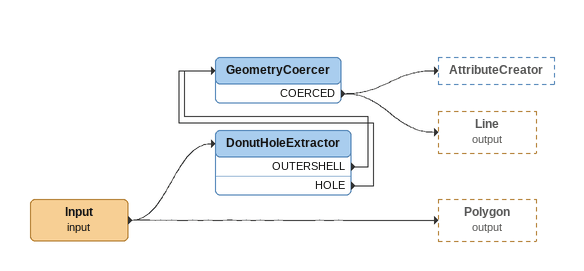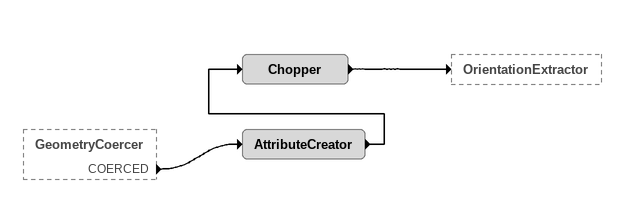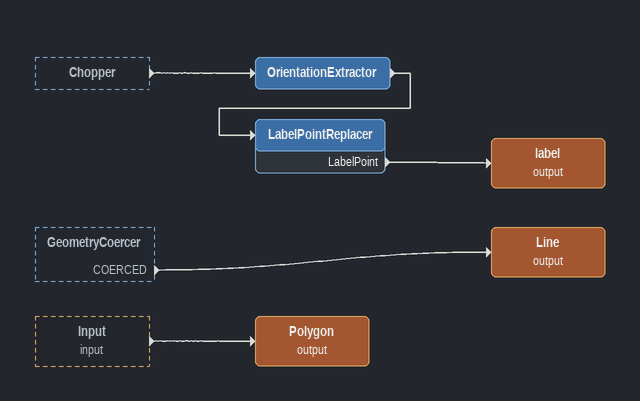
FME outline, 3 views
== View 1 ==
Input (input)
    -> DonutHoleExtractor
    -> Polygon (output)
DonutHoleExtractor
    OUTERSHELL -> GeometryCoercer
    HOLE -> GeometryCoercer
GeometryCoercer
    COERCED -> AttributeCreator
    COERCED -> Line (output)

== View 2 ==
GeometryCoercer [outside]
    COERCED -> AttributeCreator
AttributeCreator
    -> Chopper
Chopper
    -> OrientationExtractor

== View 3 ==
Chopper [outside]
    -> OrientationExtractor
GeometryCoercer [outside]
    COERCED -> Line (output)
Input (input) [outside]
    -> Polygon (output)
OrientationExtractor
    -> LabelPointReplacer
LabelPointReplacer
    LabelPoint -> label (output)
label (output)
Line (output)
Polygon (output)
